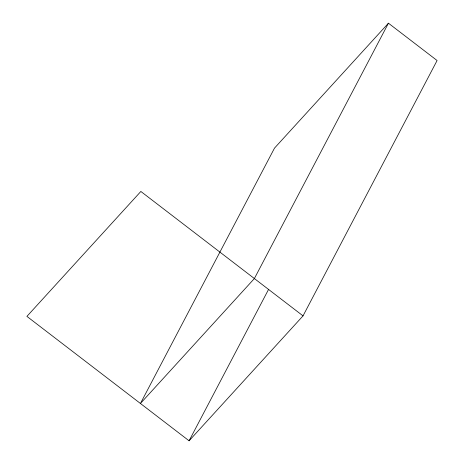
<?xml version="1.0" encoding="UTF-8"?>
<svg xmlns="http://www.w3.org/2000/svg" width="464" height="464" viewBox="0 0 464 464"><rect width="100%" height="100%" fill="white"/><g stroke="black" fill="none" stroke-linecap="round" stroke-linejoin="round"><path stroke-width="0.7" d="M388.438 23.2L254.376 278.551L140.435 403.477L274.497 148.126L388.438 23.2L437.094 60.523L303.033 315.874L189.086 440.8L26.906 316.384L140.853 191.458L303.033 315.874M189.086 440.8L268.581 289.385"/></g></svg>
